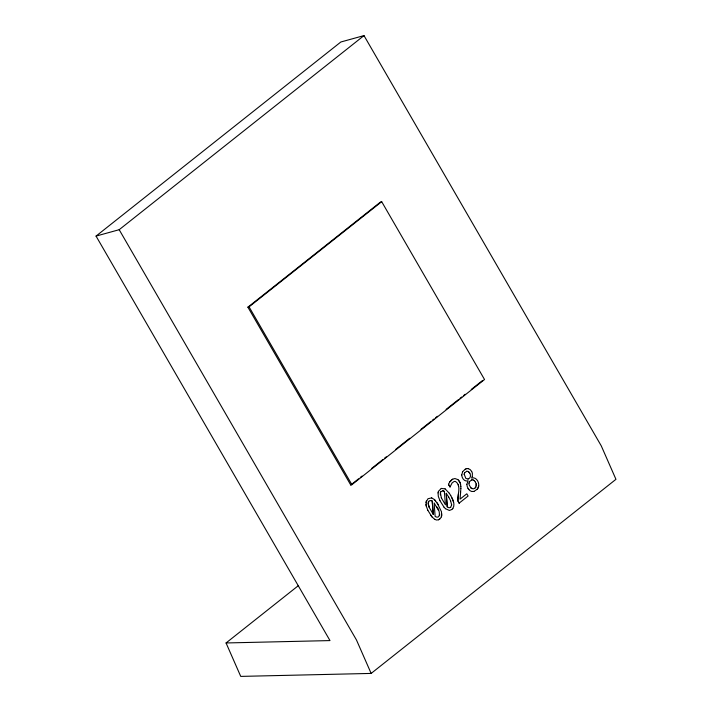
<?xml version="1.0" encoding="UTF-8"?>
<svg xmlns="http://www.w3.org/2000/svg" width="712" height="712" viewBox="0 0 712 712"><rect width="100%" height="100%" fill="white"/><g stroke="black" fill="none" stroke-linecap="round" stroke-linejoin="round"><path stroke-width="1.07" d="M460.833 488.45L460.869 486.305M438.058 492.855L438.316 496.371L439.945 500.643M441.814 513.69C442.588 517.499 438.307 521.789 434.685 519.324M460.611 492.081L460.869 488.441M477.067 489.331C481.161 485.495 477.334 476.221 471.54 478.055L472.332 476.533M458.43 493.736L457.869 500.865L459.196 503.099L457.869 500.865C457.264 494.884 461.785 485.566 455.475 481.454L454.22 481.428L452.102 482.923L450.011 486.981L448.462 484.293L449.913 481.73L452.734 479.158M461.732 474.957L462.658 471.647M460.637 492.072L460.041 499.139L466.814 493.79L468.104 496.033L459.169 503.108M428.135 503.304L429.202 500.839L431.383 500.554M440.399 492.695L441.342 497.786M438.512 510.406L434.133 502.957L435.13 516.476C441.502 520.134 439.678 508.902 436.598 506.722M439.455 515.506L439.571 514.509M451.684 504.897L450.616 507.371M472.305 476.542L472.385 473.133L471.638 471.442M466.832 484.356L468.096 480.796C464.571 482.068 461.75 478.144 461.768 474.948M425.91 502.467L427.983 498.729L431.695 497.893M426.292 501.008L426.203 505.974L427.832 510.246M438.031 492.864L438.405 491.405M441.404 516.805L441.511 511.83L437.15 502.841M478.704 485.984L477.841 488.307M468.968 483.163L469.439 481.713M475.892 486.999L476.212 483.911L475.42 482.149M464.117 474.21L464.553 472.946M428.25 502.307L428.597 501.488M440.363 492.704L440.737 491.876M438.378 491.413L441.298 488.414M452.841 508.439C455.475 504.327 452.77 499.29 450.705 495.534M462.631 471.656L465.31 469.163M469.404 481.721L471.78 479.861M474.859 488.183L475.928 486.99M464.518 472.955L466.663 471.273M440.71 491.885L442.704 490.773M449.913 481.73L451.657 479.87M451.835 509.481L452.868 508.43M477.093 489.322L473.845 491.476M226.06 642.963L329.985 640.586L96.049 236.09L340.852 41.99L363.992 35.6L601.275 445.89L615.951 479.318L371.148 673.418L240.736 676.4L226.06 642.963L298.373 585.638M96.049 236.09L119.189 229.7L363.992 35.6M247.901 307.166L380.537 202.012L381.694 201.692L484.534 379.523L351.906 484.685L350.749 485.006L247.901 307.166L249.058 306.854L381.694 201.692M350.749 485.006L358.554 478.82M360.281 477.441L362.016 476.07M371.557 468.505L382.825 459.569M384.56 458.199L386.287 456.819M395.827 449.263L409.694 438.263M420.97 429.327L430.502 421.771M432.237 420.392L433.973 419.021M435.7 417.641L437.435 416.271M446.104 409.4L458.243 399.779M459.979 398.4L461.705 397.029M463.441 395.649L465.176 394.279M471.246 389.464L482.513 380.528M451.862 509.472L449.397 510.468L445.445 508.697M438.521 519.796L439.713 519.084M468.06 479.069C471.851 477.957 470.854 472.617 467.766 471.308L466.636 471.282M450.643 507.362L449.085 507.789L447.243 506.873L446.246 493.345L448.738 497.109M474.886 488.174L473.551 488.85L470.988 488.014L469.119 484.792L468.994 483.154M465.283 469.172L466.324 468.736M452.698 479.158L454.906 478.544L458.012 479.648M448.462 484.293L450.046 486.972M442.677 490.782L444.341 491.387L445.427 504.808L441.307 497.795M432.202 501.008L433.314 514.411L432.202 501.008L431.347 500.563M447.243 506.873L446.273 493.336M441.262 488.423L445.133 488.877M466.298 468.745L467.33 468.567M473.881 491.467C469.813 492.553 466.93 487.862 466.858 484.347M468.087 479.06L465.871 478.419L464.153 474.201M471.753 479.87L473.097 479.915M467.303 468.576L468.327 468.656M468.3 468.665L470.151 469.573L471.673 471.433M431.668 497.902L434.382 499.504L438.619 505.137M443.496 490.942L444.341 491.387M473.062 479.924L474.343 480.68M471.015 488.014L472.27 488.788M445.107 488.886L449.29 493.229M434.712 519.315L431.944 516.85L427.796 510.255M457.985 479.657L460.263 482.994L460.833 486.314M444.057 507.247L445.472 508.688M434.347 499.512L435.735 500.963M474.308 480.689L475.447 482.14M468.834 471.967L469.813 473.257M444.092 507.238L439.909 500.652M430.564 514.972L431.97 516.85M468.069 488.396L468.87 489.589M433.314 514.411L429.194 507.398L428.17 503.295M449.263 493.229L450.732 495.525M249.058 306.854L351.906 484.685M119.189 229.7L356.472 639.981L371.148 673.418M448.711 497.118L450.625 500.803M451.995 497.955L453.589 502.236M450.598 500.812L451.657 504.906M428.286 504.47L429.229 507.389M458.208 484.561L458.528 485.771M425.918 504.114L426.23 505.965M440.283 493.692L440.399 494.867M476.186 483.92L476.337 485.557M458.848 480.529A7.013 5.5 74.6 0 1 460.637 484.525"/></g></svg>
